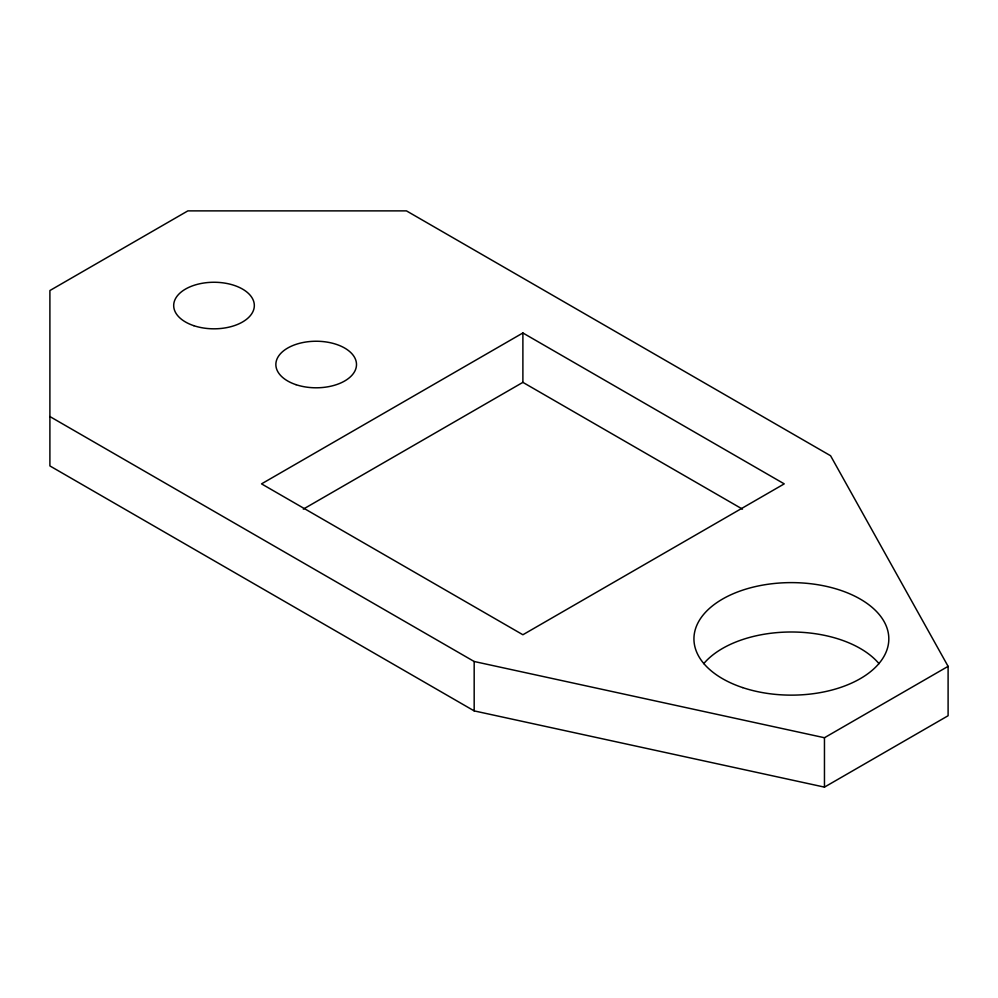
<?xml version="1.0" encoding="UTF-8"?>
<svg xmlns="http://www.w3.org/2000/svg" width="998" height="998" viewBox="0 0 998 998"><rect width="100%" height="100%" fill="white"/><g stroke="black" fill="none" stroke-linecap="round" stroke-linejoin="round"><path stroke-width="1.5" d="M522.89 332.97L261.526 483.868L522.89 634.753L784.241 483.868L522.89 332.97L522.89 382.359L303.292 509.13M49.9 416.553L474.175 661.499L824.46 737.734L948.1 666.352L830.573 455.737L406.46 210.877L187.874 210.877L49.9 290.543L49.9 465.929L474.175 710.888L824.46 787.123L948.1 715.741L948.1 666.352M522.89 382.359L742.475 509.13M824.46 737.734L824.46 787.123M474.175 661.499L474.175 710.888M703.727 663.658A97.442 56.262 0 0 1 791.364 631.996A97.442 56.262 0 0 1 879.013 663.658M296.019 384.679A40.319 23.278 0 0 0 356.498 364.519A40.319 23.278 0 0 0 296.019 344.36A40.319 23.278 0 0 0 296.019 384.679M193.849 325.697A40.319 23.278 0 0 0 254.328 305.538A40.319 23.278 0 0 0 193.849 285.378A40.319 23.278 0 0 0 193.849 325.697M742.649 687.597A97.442 56.262 0 0 0 888.819 638.87A97.442 56.262 0 0 0 742.649 590.155A97.442 56.262 0 0 0 742.649 687.597"/></g></svg>
